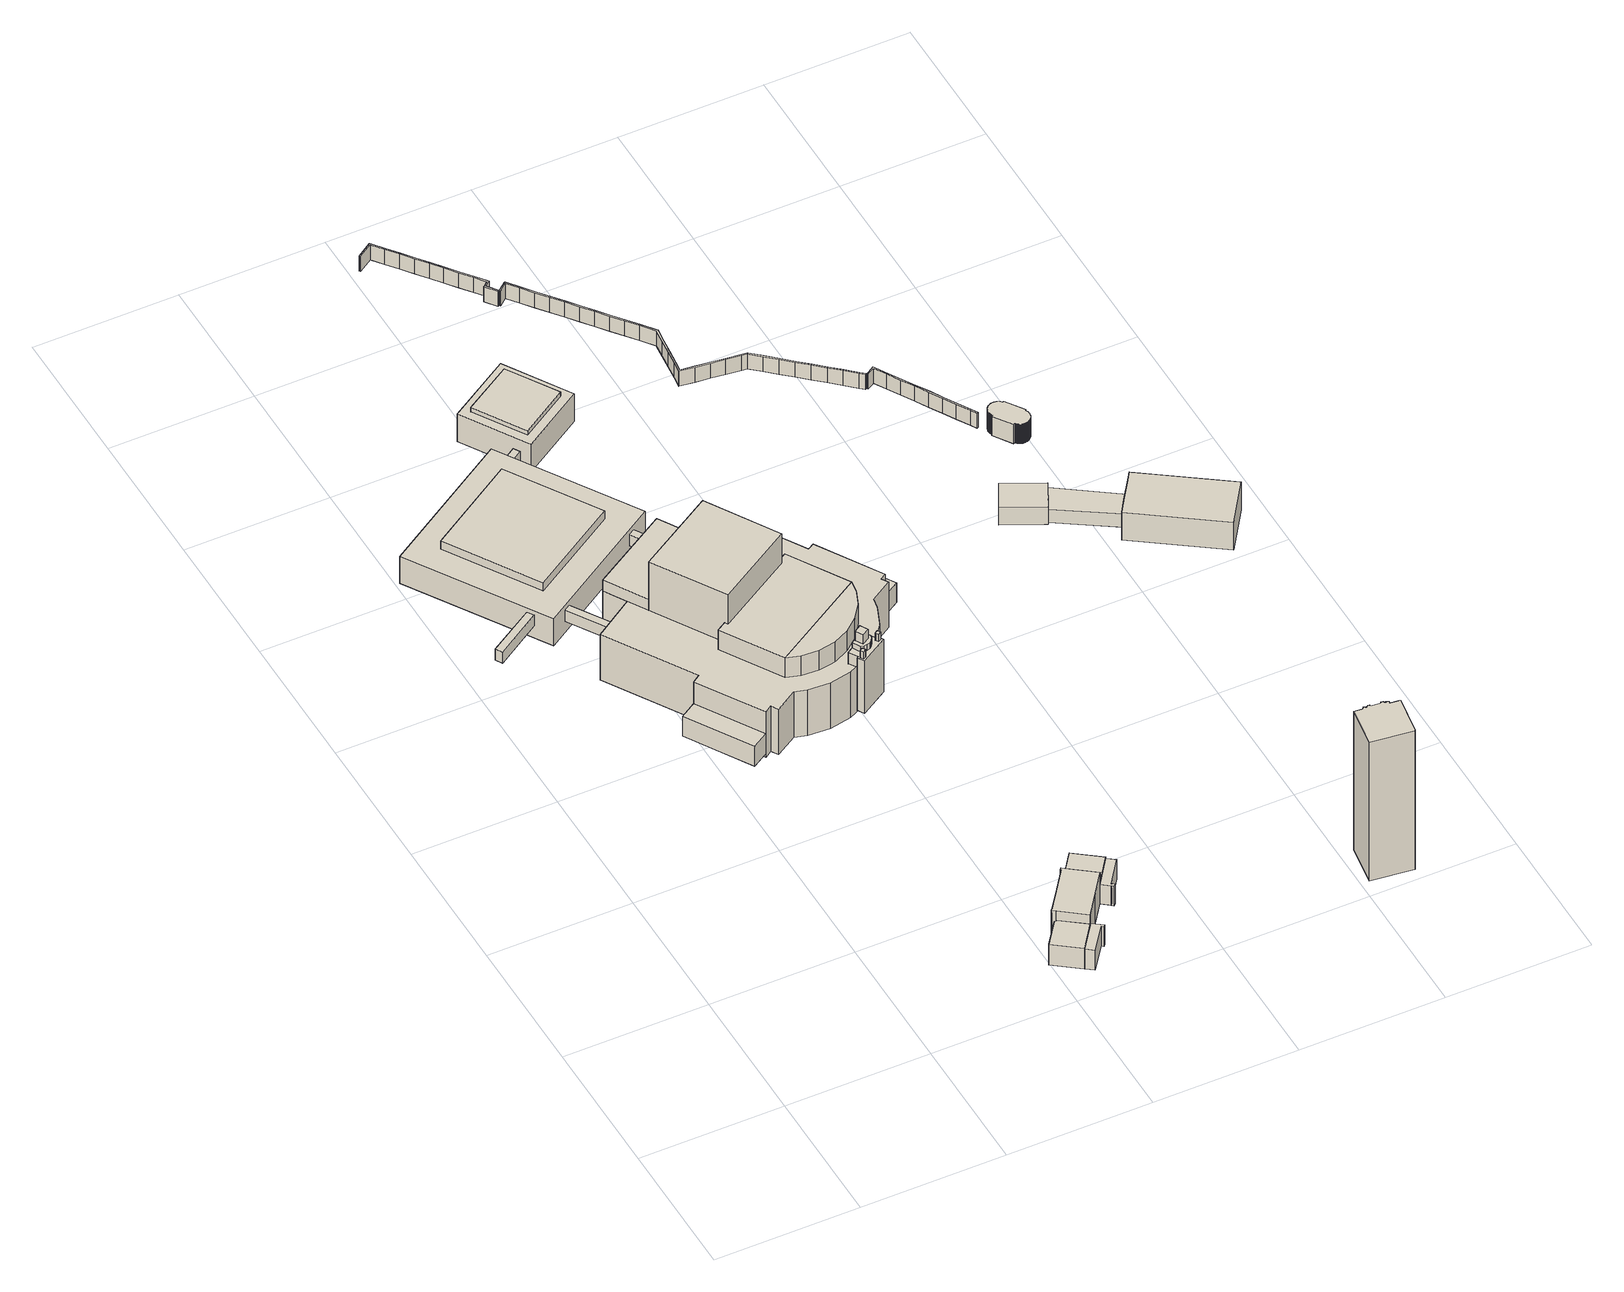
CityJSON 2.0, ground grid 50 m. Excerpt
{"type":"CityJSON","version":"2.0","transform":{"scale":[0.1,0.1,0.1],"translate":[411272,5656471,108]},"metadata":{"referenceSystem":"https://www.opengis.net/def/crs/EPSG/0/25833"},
"CityObjects":{
"building1":{"type":"Building","attributes":{"name":"Semperoper","Gemeindeschluessel":14612000,"Dachneigung":90,"Dachorientierung":0,"MittlereTraufHoehe":121.53,"QualitaetDacherkennung":100,"ObjektHoehe":11.23,"BodenHoehe":110.29,"Geometrietyp2DReferenz":"3000","AbsoluteHoehe":121.53,"Dachflaeche":2967.36,"measuredHeight":11.23,"function":"31001_3032","roofType":"1000","storeysAboveGround":4},"children":["building1-1","building1-2","building1-3","building1-4","building1-5"],"geometry":[{"type":"Solid","lod":"1","boundaries":[[[[0,1,2,3]],[[4,5,6,7]],[[3,5,4,0]],[[2,6,5,3]],[[1,7,6,2]],[[0,4,7,1]]]]}]},
"building1-1":{"type":"BuildingPart","attributes":{"Dachneigung":90,"Dachorientierung":0,"MittlereTraufHoehe":116.96,"QualitaetDacherkennung":80,"BodenHoehe":110.41,"ObjektTeilHoehe":6.55,"Geometrietyp2DReferenz":"3000","AbsoluteHoehe":116.96,"Dachflaeche":18.92,"measuredHeight":6.55,"roofType":"1000","storeysAboveGround":2},"parents":["building1"],"geometry":[{"type":"Solid","lod":"1","boundaries":[[[[8,9,10,11]],[[12,13,14,15]],[[11,13,12,8]],[[10,14,13,11]],[[9,15,14,10]],[[8,12,15,9]]]]}]},
"building1-2":{"type":"BuildingPart","attributes":{"Dachneigung":90,"Dachorientierung":0,"MittlereTraufHoehe":124.94,"QualitaetDacherkennung":100,"BodenHoehe":121.53,"ObjektTeilHoehe":3.41,"Geometrietyp2DReferenz":"3000","AbsoluteHoehe":124.94,"Dachflaeche":1329.66,"measuredHeight":3.41,"roofType":"1000","storeysAboveGround":1},"parents":["building1"],"geometry":[{"type":"Solid","lod":"1","boundaries":[[[[16,17,18,19]],[[20,21,22,23]],[[19,21,20,16]],[[18,22,21,19]],[[17,23,22,18]],[[16,20,23,17]]]]}]},
"building1-3":{"type":"BuildingPart","attributes":{"Dachneigung":90,"Dachorientierung":0,"MittlereTraufHoehe":119.96,"QualitaetDacherkennung":100,"BodenHoehe":115.36,"ObjektTeilHoehe":4.6,"Geometrietyp2DReferenz":"3000","AbsoluteHoehe":119.96,"Dachflaeche":58.24,"measuredHeight":4.6,"roofType":"1000","storeysAboveGround":2},"parents":["building1"],"geometry":[{"type":"Solid","lod":"1","boundaries":[[[[24,25,26,27,28,29]],[[30,31,32,33,34,35]],[[29,31,30,24]],[[28,32,31,29]],[[27,33,32,28]],[[26,34,33,27]],[[25,35,34,26]],[[24,30,35,25]]]]}]},
"building1-4":{"type":"BuildingPart","attributes":{"Dachneigung":90,"Dachorientierung":0,"MittlereTraufHoehe":119.96,"QualitaetDacherkennung":100,"BodenHoehe":115.36,"ObjektTeilHoehe":4.6,"Geometrietyp2DReferenz":"3000","AbsoluteHoehe":119.96,"Dachflaeche":49.6,"measuredHeight":4.6,"roofType":"1000","storeysAboveGround":2},"parents":["building1"],"geometry":[{"type":"Solid","lod":"1","boundaries":[[[[36,37,38,39]],[[40,41,42,43]],[[39,41,40,36]],[[38,42,41,39]],[[37,43,42,38]],[[36,40,43,37]]]]}]},
"building1-5":{"type":"BuildingPart","attributes":{"Dachneigung":90,"Dachorientierung":0,"MittlereTraufHoehe":119.96,"QualitaetDacherkennung":100,"BodenHoehe":115.36,"ObjektTeilHoehe":4.6,"Geometrietyp2DReferenz":"3000","AbsoluteHoehe":119.96,"Dachflaeche":58.84,"measuredHeight":4.6,"roofType":"1000","storeysAboveGround":2},"parents":["building1"],"geometry":[{"type":"Solid","lod":"1","boundaries":[[[[44,45,46,47,48,49]],[[50,51,52,53,54,55]],[[49,51,50,44]],[[48,52,51,49]],[[47,53,52,48]],[[46,54,53,47]],[[45,55,54,46]],[[44,50,55,45]]]]}]},
"building2":{"type":"Building","attributes":{"name":"Altstädter Wache","Gemeindeschluessel":14612000,"Geometrietyp2DReferenz":"3000","function":"31001_9998","roofType":"9999"},"children":["building2-1","building2-2","building2-3","building2-4","building2-5"]},
"building2-1":{"type":"BuildingPart","attributes":{"Dachtyp_tdc":"tdcPolyFlatRoof","Dachneigung":4.91,"QualitaetDacherkennung":63,"Geometrietyp2DReferenz":"3000","measuredHeight":9.17,"roofType":"2100"},"parents":["building2"],"geometry":[{"type":"Solid","lod":"1","boundaries":[[[[56,57,58,59,60,61]],[[62,63,64,65,66,67]],[[61,63,62,56]],[[60,64,63,61]],[[59,65,64,60]],[[58,66,65,59]],[[57,67,66,58]],[[56,62,67,57]]]]}]},
"building2-2":{"type":"BuildingPart","attributes":{"Dachtyp_tdc":"tdcPolyFlatRoof","Dachneigung":5.69,"QualitaetDacherkennung":63,"Geometrietyp2DReferenz":"3000","measuredHeight":9.22,"roofType":"2100"},"parents":["building2"],"geometry":[{"type":"Solid","lod":"1","boundaries":[[[[68,69,70,71,72,73]],[[74,75,76,77,78,79]],[[73,75,74,68]],[[72,76,75,73]],[[71,77,76,72]],[[70,78,77,71]],[[69,79,78,70]],[[68,74,79,69]]]]}]},
"building2-3":{"type":"BuildingPart","attributes":{"Dachtyp_tdc":"tdcGableRoof","Dachneigung":12.58,"QualitaetDacherkennung":90,"Geometrietyp2DReferenz":"3000","measuredHeight":13.62,"roofType":"3100"},"parents":["building2"],"geometry":[{"type":"Solid","lod":"1","boundaries":[[[[80,81,82,83,84,85,86,87,88,89,90,91,92,93]],[[94,75,74,95,96,97,66,65,98,99,100,101,102,103]],[[93,75,94,80]],[[92,74,75,93]],[[91,95,74,92]],[[90,96,95,91]],[[89,97,96,90]],[[88,66,97,89]],[[87,65,66,88]],[[86,98,65,87]],[[85,99,98,86]],[[84,100,99,85]],[[83,101,100,84]],[[82,102,101,83]],[[81,103,102,82]],[[80,94,103,81]]]]}]},
"building2-4":{"type":"BuildingPart","attributes":{"Dachtyp_tdc":"tdcPolyFlatRoof","Dachneigung":7.03,"QualitaetDacherkennung":71,"Geometrietyp2DReferenz":"3000","measuredHeight":8.49,"roofType":"2100"},"parents":["building2"],"geometry":[{"type":"Solid","lod":"1","boundaries":[[[[104,105,106,107,108,109,110,111,112,113]],[[114,115,116,117,118,119,120,121,95,79]],[[113,115,114,104]],[[112,116,115,113]],[[111,117,116,112]],[[110,118,117,111]],[[109,119,118,110]],[[108,120,119,109]],[[107,121,120,108]],[[106,95,121,107]],[[105,79,95,106]],[[104,114,79,105]]]]}]},
"building2-5":{"type":"BuildingPart","attributes":{"Dachtyp_tdc":"tdcPolyFlatRoof","Dachneigung":7.46,"QualitaetDacherkennung":68,"Geometrietyp2DReferenz":"3000","measuredHeight":8.5,"roofType":"2100"},"parents":["building2"],"geometry":[{"type":"Solid","lod":"1","boundaries":[[[[122,123,124,125,126,127]],[[67,97,128,129,130,131]],[[127,97,67,122]],[[126,128,97,127]],[[125,129,128,126]],[[124,130,129,125]],[[123,131,130,124]],[[122,67,131,123]]]]}]},
"building3":{"type":"Building","attributes":{"name":"Semperoper","Gemeindeschluessel":14612000,"Dachneigung":90,"Dachorientierung":0,"MittlereTraufHoehe":129.19,"QualitaetDacherkennung":100,"ObjektHoehe":19.05,"BodenHoehe":110.14,"Geometrietyp2DReferenz":"3000","AbsoluteHoehe":129.19,"Dachflaeche":4898.05,"measuredHeight":19.05,"function":"31001_3032","roofType":"1000","storeysAboveGround":6},"children":["building3-1","building3-2","building3-3","building3-4","building3-5","building3-6","building3-7","building3-8","building3-9","building3-10","building3-11"],"geometry":[{"type":"Solid","lod":"1","boundaries":[[[[132,133,134,135,136,137,138,139,140,141,142,143,144,145,146,147,148,149,150,151,152,153,154,155,156]],[[157,158,159,160,161,162,163,164,165,166,167,168,169,170,171,172,173,174,175,176,177,178,179,180,181]],[[156,158,157,132]],[[155,159,158,156]],[[154,160,159,155]],[[153,161,160,154]],[[152,162,161,153]],[[151,163,162,152]],[[150,164,163,151]],[[149,165,164,150]],[[148,166,165,149]],[[147,167,166,148]],[[146,168,167,147]],[[145,169,168,146]],[[144,170,169,145]],[[143,171,170,144]],[[142,172,171,143]],[[141,173,172,142]],[[140,174,173,141]],[[139,175,174,140]],[[138,176,175,139]],[[137,177,176,138]],[[136,178,177,137]],[[135,179,178,136]],[[134,180,179,135]],[[133,181,180,134]],[[132,157,181,133]]]]}]},
"building3-1":{"type":"BuildingPart","attributes":{"Dachneigung":90,"Dachorientierung":0,"MittlereTraufHoehe":133.8,"QualitaetDacherkennung":100,"BodenHoehe":129.19,"ObjektTeilHoehe":4.61,"Geometrietyp2DReferenz":"3000","AbsoluteHoehe":133.8,"Dachflaeche":513.52,"measuredHeight":4.61,"roofType":"1000","storeysAboveGround":2},"parents":["building3"],"geometry":[{"type":"Solid","lod":"1","boundaries":[[[[182,183,184,185]],[[142,141,186,187]],[[185,141,142,182]],[[184,186,141,185]],[[183,187,186,184]],[[182,142,187,183]]]]}]},
"building3-2":{"type":"BuildingPart","attributes":{"Dachneigung":90,"Dachorientierung":0,"MittlereTraufHoehe":133.99,"QualitaetDacherkennung":100,"BodenHoehe":111.85,"ObjektTeilHoehe":22.14,"Geometrietyp2DReferenz":"3000","AbsoluteHoehe":133.99,"Dachflaeche":64,"measuredHeight":22.14,"roofType":"1000","storeysAboveGround":7},"parents":["building3"],"geometry":[{"type":"Solid","lod":"1","boundaries":[[[[188,189,190,191,192,193,194,195]],[[196,197,198,199,200,201,202,203]],[[195,197,196,188]],[[194,198,197,195]],[[193,199,198,194]],[[192,200,199,193]],[[191,201,200,192]],[[190,202,201,191]],[[189,203,202,190]],[[188,196,203,189]]]]}]},
"building3-3":{"type":"BuildingPart","attributes":{"Dachneigung":13.13,"Dachorientierung":0,"MittlereTraufHoehe":135.82,"QualitaetDacherkennung":100,"BodenHoehe":133.99,"ObjektTeilHoehe":4.33,"Geometrietyp2DReferenz":"3000","AbsoluteHoehe":138.32,"Dachflaeche":6,"measuredHeight":4.33,"roofType":"3500","storeysAboveGround":1},"parents":["building3"],"geometry":[{"type":"Solid","lod":"1","boundaries":[[[[204,205,206,207]],[[208,209,210,211]],[[207,209,208,204]],[[206,210,209,207]],[[205,211,210,206]],[[204,208,211,205]]]]}]},
"building3-4":{"type":"BuildingPart","attributes":{"Dachneigung":13.13,"Dachorientierung":0,"MittlereTraufHoehe":135.82,"QualitaetDacherkennung":100,"BodenHoehe":133.99,"ObjektTeilHoehe":4.33,"Geometrietyp2DReferenz":"3000","AbsoluteHoehe":138.32,"Dachflaeche":6,"measuredHeight":4.33,"roofType":"3500","storeysAboveGround":1},"parents":["building3"],"geometry":[{"type":"Solid","lod":"1","boundaries":[[[[212,213,214,215]],[[216,217,218,219]],[[215,217,216,212]],[[214,218,217,215]],[[213,219,218,214]],[[212,216,219,213]]]]}]},
"building3-5":{"type":"BuildingPart","attributes":{"Dachneigung":-28.24,"Dachorientierung":0,"MittlereTraufHoehe":134.27,"QualitaetDacherkennung":100,"BodenHoehe":129.19,"ObjektTeilHoehe":11.6,"Geometrietyp2DReferenz":"3000","AbsoluteHoehe":140.79,"Dachflaeche":510.52,"measuredHeight":11.6,"roofType":"3500","storeysAboveGround":4},"parents":["building3"],"geometry":[{"type":"Solid","lod":"1","boundaries":[[[[220,221,222,223,224,225,226,227,228]],[[229,230,231,232,233,234,235,236,237]],[[228,230,229,220]],[[227,231,230,228]],[[226,232,231,227]],[[225,233,232,226]],[[224,234,233,225]],[[223,235,234,224]],[[222,236,235,223]],[[221,237,236,222]],[[220,229,237,221]]]]}]},
"building3-6":{"type":"BuildingPart","attributes":{"Dachneigung":62.27,"Dachorientierung":-31.32,"MittlereTraufHoehe":145.45,"QualitaetDacherkennung":100,"BodenHoehe":129.19,"ObjektTeilHoehe":24.52,"Geometrietyp2DReferenz":"3000","AbsoluteHoehe":153.71,"Dachflaeche":1000.02,"measuredHeight":24.52,"roofType":"3100","storeysAboveGround":8},"parents":["building3"],"geometry":[{"type":"Solid","lod":"1","boundaries":[[[[238,239,240,241]],[[186,242,243,187]],[[241,242,186,238]],[[240,243,242,241]],[[239,187,243,240]],[[238,186,187,239]]]]}]},
"building3-7":{"type":"BuildingPart","attributes":{"Dachneigung":71.46,"Dachorientierung":-31.32,"MittlereTraufHoehe":134.27,"QualitaetDacherkennung":100,"BodenHoehe":129.19,"ObjektTeilHoehe":11.6,"Geometrietyp2DReferenz":"3000","AbsoluteHoehe":140.79,"Dachflaeche":1046.01,"measuredHeight":11.6,"roofType":"5000","storeysAboveGround":4},"parents":["building3"],"geometry":[{"type":"Solid","lod":"1","boundaries":[[[[244,245,222,221]],[[246,237,236,247]],[[221,237,246,244]],[[222,236,237,221]],[[245,247,236,222]],[[244,246,247,245]]]]}]},
"building3-8":{"type":"BuildingPart","attributes":{"Dachneigung":41.14,"Dachorientierung":0,"MittlereTraufHoehe":139.36,"QualitaetDacherkennung":100,"BodenHoehe":136.43,"ObjektTeilHoehe":4.62,"Geometrietyp2DReferenz":"3000","AbsoluteHoehe":141.06,"Dachflaeche":13.41,"measuredHeight":4.62,"roofType":"3500","storeysAboveGround":2},"parents":["building3"],"geometry":[{"type":"Solid","lod":"1","boundaries":[[[[248,249,250,251]],[[252,253,254,255]],[[251,253,252,248]],[[250,254,253,251]],[[249,255,254,250]],[[248,252,255,249]]]]}]},
"building3-9":{"type":"BuildingPart","attributes":{"Dachneigung":90,"Dachorientierung":0,"MittlereTraufHoehe":120.11,"QualitaetDacherkennung":100,"BodenHoehe":111.8,"ObjektTeilHoehe":8.32,"Geometrietyp2DReferenz":"3000","AbsoluteHoehe":120.11,"Dachflaeche":171.58,"measuredHeight":8.32,"roofType":"1000","storeysAboveGround":3},"parents":["building3"],"geometry":[{"type":"Solid","lod":"1","boundaries":[[[[256,257,258,259]],[[260,261,262,263]],[[259,261,260,256]],[[258,262,261,259]],[[257,263,262,258]],[[256,260,263,257]]]]}]},
"building3-10":{"type":"BuildingPart","attributes":{"Dachneigung":90,"Dachorientierung":0,"MittlereTraufHoehe":136.43,"QualitaetDacherkennung":100,"BodenHoehe":133.99,"ObjektTeilHoehe":2.44,"Geometrietyp2DReferenz":"3000","AbsoluteHoehe":136.43,"Dachflaeche":23.3,"measuredHeight":2.44,"roofType":"1000","storeysAboveGround":1},"parents":["building3"],"geometry":[{"type":"Solid","lod":"1","boundaries":[[[[264,265,266,267,268,269,270,271,272]],[[273,274,275,276,277,278,279,280,281]],[[272,274,273,264]],[[271,275,274,272]],[[270,276,275,271]],[[269,277,276,270]],[[268,278,277,269]],[[267,279,278,268]],[[266,280,279,267]],[[265,281,280,266]],[[264,273,281,265]]]]}]},
"building3-11":{"type":"BuildingPart","attributes":{"Dachneigung":90,"Dachorientierung":0,"MittlereTraufHoehe":120.11,"QualitaetDacherkennung":100,"BodenHoehe":111.86,"ObjektTeilHoehe":8.25,"Geometrietyp2DReferenz":"3000","AbsoluteHoehe":120.11,"Dachflaeche":171.58,"measuredHeight":8.25,"roofType":"1000","storeysAboveGround":3},"parents":["building3"],"geometry":[{"type":"Solid","lod":"1","boundaries":[[[[282,283,284,285]],[[286,287,288,289]],[[285,287,286,282]],[[284,288,287,285]],[[283,289,288,284]],[[282,286,289,283]]]]}]},
"building4":{"type":"Building","attributes":{"Gemeindeschluessel":14612000,"Dachneigung":90,"Dachorientierung":0,"MittlereTraufHoehe":121.93,"QualitaetDacherkennung":100,"ObjektHoehe":11.65,"BodenHoehe":110.28,"Geometrietyp2DReferenz":"3000","AbsoluteHoehe":121.93,"Dachflaeche":669.54,"measuredHeight":11.65,"function":"31001_9998","roofType":"1000","storeysAboveGround":4},"children":["building4-1"],"geometry":[{"type":"Solid","lod":"1","boundaries":[[[[290,291,292,293]],[[294,295,296,297]],[[293,295,294,290]],[[292,296,295,293]],[[291,297,296,292]],[[290,294,297,291]]]]}]},
"building4-1":{"type":"BuildingPart","attributes":{"Dachneigung":90,"Dachorientierung":0,"MittlereTraufHoehe":123.69,"QualitaetDacherkennung":100,"BodenHoehe":121.93,"ObjektTeilHoehe":1.75,"Geometrietyp2DReferenz":"3000","AbsoluteHoehe":123.69,"Dachflaeche":393.17,"measuredHeight":1.75,"roofType":"1000","storeysAboveGround":1},"parents":["building4"],"geometry":[{"type":"Solid","lod":"1","boundaries":[[[[298,299,300,301]],[[302,303,304,305]],[[301,303,302,298]],[[300,304,303,301]],[[299,305,304,300]],[[298,302,305,299]]]]}]},
"building5":{"type":"Building","attributes":{"name":"Hausmannsturm,Residenzschloss Dresden","Dachtyp_tdc":"tdcCutTentRoof","Gemeindeschluessel":14612000,"Dachneigung":43.99,"QualitaetDacherkennung":9,"Geometrietyp2DReferenz":"3000","measuredHeight":60.92,"function":"31001_3031","roofType":"9999"},"geometry":[{"type":"Solid","lod":"1","boundaries":[[[[306,307,308,309,310,311,312,313,314,315,316,317,318,319,320,321,322,323,324,325,326,327,328,329,330,331,332,333,334,335,336,337,338]],[[339,340,341,342,343,344,345,346,347,348,349,350,351,352,353,354,355,356,357,358,359,360,361,362,363,364,365,366,367,368,369,370,371]],[[338,340,339,306]],[[337,341,340,338]],[[336,342,341,337]],[[335,343,342,336]],[[334,344,343,335]],[[333,345,344,334]],[[332,346,345,333]],[[331,347,346,332]],[[330,348,347,331]],[[329,349,348,330]],[[328,350,349,329]],[[327,351,350,328]],[[326,352,351,327]],[[325,353,352,326]],[[324,354,353,325]],[[323,355,354,324]],[[322,356,355,323]],[[321,357,356,322]],[[320,358,357,321]],[[319,359,358,320]],[[318,360,359,319]],[[317,361,360,318]],[[316,362,361,317]],[[315,363,362,316]],[[314,364,363,315]],[[313,365,364,314]],[[312,366,365,313]],[[311,367,366,312]],[[310,368,367,311]],[[309,369,368,310]],[[308,370,369,309]],[[307,371,370,308]],[[306,339,371,307]]]]}]},
"building6":{"type":"Building","attributes":{"Art":1000,"BodenHoehe":0,"gemHoehe":0,"BauwerkHoehe":3,"Erfassungsdatum_Objekt":"2021-12-02","Gemeindeschluessel":"14612000","Geometrietyp2DReferenz":"3000","measuredHeight":3,"function":"51009_1700"},"geometry":[{"type":"Solid","lod":"1","boundaries":[[[[372,373,374,375,376,377,378,379,380,381,382,383,384,385,386,387,388,389,390,391,392,393,394,395]],[[396,397,398,399,400,401,402,403,404,405,406,407,408,409,410,411,412,413,414,415,416,417,418,419,420,421,422,423,424,425,426,427,428,429,430,431,432,433,434,435,436,437,438,439,440,441,442,443,444,445,446,447,448,449,450,451,452,453,454]],[[424,455,456,457,458,459,460,425]],[[461,462,463,464,465,466,467,468,469,470,471,472,473,474,475,396,476,477,478,479,480,481,482,483,484,485,486,487,488,487,488,489]],[[490,491,492,493,494,495,496,497,498,499,500,501,502,503,504,505,506,507,508,509,510,511,512,513]],[[514,515,516,517,518,519,520,521,522,523,524,525,526,527,528,529,530,531,532,533,534,535,536,537,538,539,540,541,542,543,544,545,546,547,548,549,550,551,552,553,554,555,556,557,558,559,560,561,562,563,564,565,566,567,568,569,570,571,572]],[[545,544,573,574,575,576,577,578]],[[579,580,581,582,581,582,583,584,585,586,587,588,589,590,591,592,593,514,594,595,596,597,598,599,600,601,602,603,604,605,606,607]],[[395,491,490,372]],[[394,492,491,395]],[[393,493,492,394]],[[392,494,493,393]],[[391,495,494,392]],[[390,496,495,391]],[[389,497,496,390]],[[388,498,497,389]],[[387,499,498,388]],[[386,500,499,387]],[[385,501,500,386]],[[384,502,501,385]],[[383,503,502,384]],[[382,504,503,383]],[[381,505,504,382]],[[380,506,505,381]],[[379,507,506,380]],[[378,508,507,379]],[[377,509,508,378]],[[376,510,509,377]],[[375,511,510,376]],[[374,512,511,375]],[[373,513,512,374]],[[372,490,513,373]],[[454,515,514,396]],[[453,516,515,454]],[[452,517,516,453]],[[451,518,517,452]],[[450,519,518,451]],[[449,520,519,450]],[[448,521,520,449]],[[447,522,521,448]],[[446,523,522,447]],[[445,524,523,446]],[[444,525,524,445]],[[443,526,525,444]],[[442,527,526,443]],[[441,528,527,442]],[[440,529,528,441]],[[439,530,529,440]],[[438,531,530,439]],[[437,532,531,438]],[[436,533,532,437]],[[435,534,533,436]],[[434,535,534,435]],[[433,536,535,434]],[[432,537,536,433]],[[431,538,537,432]],[[430,539,538,431]],[[429,540,539,430]],[[428,541,540,429]],[[427,542,541,428]],[[426,543,542,427]],[[425,544,543,426]],[[423,546,545,424]],[[422,547,546,423]],[[421,548,547,422]],[[420,549,548,421]],[[419,550,549,420]],[[418,551,550,419]],[[417,552,551,418]],[[416,553,552,417]],[[415,554,553,416]],[[414,555,554,415]],[[413,556,555,414]],[[412,557,556,413]],[[411,558,557,412]],[[410,559,558,411]],[[409,560,559,410]],[[408,561,560,409]],[[407,562,561,408]],[[406,563,562,407]],[[405,564,563,406]],[[404,565,564,405]],[[403,566,565,404]],[[402,567,566,403]],[[401,568,567,402]],[[400,569,568,401]],[[399,570,569,400]],[[398,571,570,399]],[[397,572,571,398]],[[396,514,572,397]],[[460,573,544,425]],[[459,574,573,460]],[[458,575,574,459]],[[457,576,575,458]],[[456,577,576,457]],[[455,578,577,456]],[[424,545,578,455]],[[489,580,579,461]],[[488,581,580,489]],[[487,582,581,488]],[[486,583,582,487]],[[485,584,583,486]],[[484,585,584,485]],[[483,586,585,484]],[[482,587,586,483]],[[481,588,587,482]],[[480,589,588,481]],[[479,590,589,480]],[[478,591,590,479]],[[477,592,591,478]],[[476,593,592,477]],[[396,514,593,476]],[[475,594,514,396]],[[474,595,594,475]],[[473,596,595,474]],[[472,597,596,473]],[[471,598,597,472]],[[470,599,598,471]],[[469,600,599,470]],[[468,601,600,469]],[[467,602,601,468]],[[466,603,602,467]],[[465,604,603,466]],[[464,605,604,465]],[[463,606,605,464]],[[462,607,606,463]],[[461,579,607,462]]]]}]},
"building7":{"type":"Building","attributes":{"Gemeindeschluessel":14612000,"Geometrietyp2DReferenz":"3000","function":"31001_9998","roofType":"9999"},"children":["building7-1","building7-2","building7-3","building7-4"]},
"building7-1":{"type":"BuildingPart","attributes":{"Dachtyp_tdc":"tdcHipRoof","Dachneigung":39.04,"QualitaetDacherkennung":82,"Geometrietyp2DReferenz":"3000","measuredHeight":9.52,"roofType":"3200"},"parents":["building7"],"geometry":[{"type":"Solid","lod":"1","boundaries":[[[[608,609,610,611]],[[612,613,614,615]],[[611,613,612,608]],[[610,614,613,611]],[[609,615,614,610]],[[608,612,615,609]]]]}]},
"building7-2":{"type":"BuildingPart","attributes":{"Dachtyp_tdc":"tdcGableRoof","Dachneigung":11.88,"QualitaetDacherkennung":10,"Geometrietyp2DReferenz":"3000","measuredHeight":7.6,"roofType":"3100"},"parents":["building7"],"geometry":[{"type":"Solid","lod":"1","boundaries":[[[[616,617,618,619]],[[620,621,622,623]],[[619,621,620,616]],[[618,622,621,619]],[[617,623,622,618]],[[616,620,623,617]]]]}]},
"building7-3":{"type":"BuildingPart","attributes":{"Dachtyp_tdc":"tdcHipRoof","Dachneigung":41.59,"QualitaetDacherkennung":61,"Geometrietyp2DReferenz":"3000","measuredHeight":15.75,"roofType":"3200"},"parents":["building7"],"geometry":[{"type":"Solid","lod":"1","boundaries":[[[[624,625,626,627,628,629,630,631]],[[632,633,634,635,636,637,620,623]],[[631,633,632,624]],[[630,634,633,631]],[[629,635,634,630]],[[628,636,635,629]],[[627,637,636,628]],[[626,620,637,627]],[[625,623,620,626]],[[624,632,623,625]]]]}]},
"building7-4":{"type":"BuildingPart","attributes":{"Dachtyp_tdc":"tdcGableRoof","Dachneigung":31.08,"QualitaetDacherkennung":88,"Geometrietyp2DReferenz":"3000","measuredHeight":7.04,"roofType":"3100"},"parents":["building7"],"geometry":[{"type":"Solid","lod":"1","boundaries":[[[[638,639,640,641]],[[642,643,636,635]],[[641,643,642,638]],[[640,636,643,641]],[[639,635,636,640]],[[638,642,635,639]]]]}]},
"building8":{"type":"Building","attributes":{"name":"Basteischlösschen","Dachtyp_tdc":"tdcFreeFormRoof","Gemeindeschluessel":14612000,"Dachneigung":35.42,"QualitaetDacherkennung":52,"Geometrietyp2DReferenz":"3000","measuredHeight":9.63,"function":"31001_9998","roofType":"5000"},"geometry":[{"type":"Solid","lod":"1","boundaries":[[[[644,645,646,647,648,649,650,651,652,653,654,655,656,657,658,659,660,661,662,663,664,665,666,667,668,669,670,671,672,673,674,675,676,677,678,679,680,681,682,683,684,685,686,687,688,689,690,691,692,693,694,695,696,697,698,699,700,701,702,703,704,705,706,707,708,709,710,711,712,713,714,715,716,717,718,719,720,721,722,723,724,725,726,727,728,729,730,731,732,733,734,735,736,737,738]],[[739,740,741,742,743,744,745,746,747,748,749,750,751,752,753,754,755,756,757,758,759,760,761,762,763,764,765,766,767,768,769,770,771,772,773,774,775,776,777,778,779,780,781,782,783,784,785,786,787,788,789,790,791,792,793,794,795,796,797,798,799,800,801,802,803,804,805,806,807,808,809,810,811,812,813,814,815,816,817,818,819,820,821,822,823,824,825,826,827,828,829,830,831,832,833]],[[738,740,739,644]],[[737,741,740,738]],[[736,742,741,737]],[[735,743,742,736]],[[734,744,743,735]],[[733,745,744,734]],[[732,746,745,733]],[[731,747,746,732]],[[730,748,747,731]],[[729,749,748,730]],[[728,750,749,729]],[[727,751,750,728]],[[726,752,751,727]],[[725,753,752,726]],[[724,754,753,725]],[[723,755,754,724]],[[722,756,755,723]],[[721,757,756,722]],[[720,758,757,721]],[[719,759,758,720]],[[718,760,759,719]],[[717,761,760,718]],[[716,762,761,717]],[[715,763,762,716]],[[714,764,763,715]],[[713,765,764,714]],[[712,766,765,713]],[[711,767,766,712]],[[710,768,767,711]],[[709,769,768,710]],[[708,770,769,709]],[[707,771,770,708]],[[706,772,771,707]],[[705,773,772,706]],[[704,774,773,705]],[[703,775,774,704]],[[702,776,775,703]],[[701,777,776,702]],[[700,778,777,701]],[[699,779,778,700]],[[698,780,779,699]],[[697,781,780,698]],[[696,782,781,697]],[[695,783,782,696]],[[694,784,783,695]],[[693,785,784,694]],[[692,786,785,693]],[[691,787,786,692]],[[690,788,787,691]],[[689,789,788,690]],[[688,790,789,689]],[[687,791,790,688]],[[686,792,791,687]],[[685,793,792,686]],[[684,794,793,685]],[[683,795,794,684]],[[682,796,795,683]],[[681,797,796,682]],[[680,798,797,681]],[[679,799,798,680]],[[678,800,799,679]],[[677,801,800,678]],[[676,802,801,677]],[[675,803,802,676]],[[674,804,803,675]],[[673,805,804,674]],[[672,806,805,673]],[[671,807,806,672]],[[670,808,807,671]],[[669,809,808,670]],[[668,810,809,669]],[[667,811,810,668]],[[666,812,811,667]],[[665,813,812,666]],[[664,814,813,665]],[[663,815,814,664]],[[662,816,815,663]],[[661,817,816,662]],[[660,818,817,661]],[[659,819,818,660]],[[658,820,819,659]],[[657,821,820,658]],[[656,822,821,657]],[[655,823,822,656]],[[654,824,823,655]],[[653,825,824,654]],[[652,826,825,653]],[[651,827,826,652]],[[650,828,827,651]],[[649,829,828,650]],[[648,830,829,649]],[[647,831,830,648]],[[646,832,831,647]],[[645,833,832,646]],[[644,739,833,645]]]]}]}
},
"vertices":[
[761,2388,135],[472,2847,135],[8,2555,135],[297,2097,135],[761,2388,23],[297,2097,23],[8,2555,23],[472,2847,23],
[504,2797,90],[565,2837,90],[552,2859,90],[490,2818,90],[504,2797,24],[490,2818,24],[552,2859,24],[565,2837,24],
[636,2416,169],[443,2723,169],[133,2527,169],[326,2221,169],[636,2416,135],[326,2221,135],[133,2527,135],[443,2723,135],
[699,2349,120],[677,2336,120],[763,2194,120],[746,2185,120],[762,2158,120],[802,2183,120],[699,2349,74],[802,2183,74],[762,2158,74],[746,2185,74],[763,2194,74],[677,2336,74],
[260,2155,120],[247,2177,120],[86,2076,120],[100,2053,120],[260,2155,74],[100,2053,74],[86,2076,74],[247,2177,74],
[373,2145,120],[351,2131,120],[455,1967,120],[495,1993,120],[476,2024,120],[457,2013,120],[373,2145,74],[457,2013,74],[476,2024,74],[495,1993,74],[455,1967,74],[351,2131,74],
[982,150,126],[1070,85,126],[1134,171,126],[1050,233,126],[1047,230,126],[1043,232,126],[982,150,39],[1043,232,39],[1047,230,39],[1050,233,39],[1134,171,39],[1070,85,39],
[1246,322,126],[1310,410,126],[1220,477,126],[1157,392,126],[1162,389,126],[1160,386,126],[1246,322,39],[1160,386,39],[1162,389,39],[1157,392,39],[1220,477,39],[1310,410,39],
[1148,394,165],[1144,388,165],[1146,386,165],[1095,317,165],[1042,246,165],[1041,247,165],[1037,242,165],[1050,233,165],[1134,171,165],[1138,177,165],[1190,247,165],[1242,317,165],[1246,322,165],[1160,386,165],[1148,394,39],[1242,317,39],[1190,247,39],[1138,177,39],[1037,242,39],[1041,247,39],[1042,246,39],[1095,317,39],[1146,386,39],[1144,388,39],
[1338,389,121],[1310,410,121],[1242,317,121],[1271,295,121],[1270,294,121],[1277,288,121],[1284,297,121],[1277,303,121],[1275,300,121],[1273,302,121],[1338,389,39],[1273,302,39],[1275,300,39],[1277,303,39],[1284,297,39],[1277,288,39],[1270,294,39],[1271,295,39],
[1070,85,122],[1097,65,122],[1161,150,122],[1168,145,122],[1173,152,122],[1138,177,122],[1173,152,39],[1168,145,39],[1161,150,39],[1097,65,39],
[1155,1620,212],[1162,1656,212],[1238,1703,212],[1223,1725,212],[1244,1738,212],[1110,1956,212],[1088,1943,212],[902,2248,212],[762,2158,212],[718,2231,212],[449,2067,212],[495,1993,212],[355,1901,212],[538,1604,212],[512,1587,212],[646,1369,212],[671,1385,212],[685,1362,212],[761,1408,212],[802,1396,212],[878,1391,212],[954,1406,212],[1023,1438,212],[1082,1487,212],[1127,1549,212],[1155,1620,21],[1127,1549,21],[1082,1487,21],[1023,1438,21],[954,1406,21],[878,1391,21],[802,1396,21],[761,1408,21],[685,1362,21],[671,1385,21],[646,1369,21],[512,1587,21],[538,1604,21],[355,1901,21],[495,1993,21],[449,2067,21],[718,2231,21],[762,2158,21],[902,2248,21],[1088,1943,21],[1110,1956,21],[1244,1738,21],[1223,1725,21],[1238,1703,21],[1162,1656,21],
[449,2067,258],[534,1928,258],[803,2091,258],[718,2231,258],[803,2091,212],[534,1928,212],
[1048,1492,260],[965,1442,260],[984,1412,260],[978,1408,260],[991,1385,260],[1086,1443,260],[1073,1466,260],[1067,1462,260],[1048,1492,39],[1067,1462,39],[1073,1466,39],[1086,1443,39],[991,1385,39],[978,1408,39],[984,1412,39],[965,1442,39],
[986,1404,291],[992,1394,291],[1002,1400,291],[996,1410,291],[986,1404,260],[996,1410,260],[1002,1400,260],[992,1394,260],
[1062,1451,291],[1068,1441,291],[1078,1447,291],[1072,1457,291],[1062,1451,260],[1072,1457,260],[1078,1447,260],[1068,1441,260],
[1092,1637,295],[1098,1678,295],[766,1476,295],[814,1461,295],[874,1457,295],[933,1468,295],[988,1494,295],[1034,1532,295],[1070,1581,295],[1092,1637,212],[1070,1581,212],[1034,1532,212],[988,1494,212],[933,1468,212],[874,1457,212],[814,1461,212],[766,1476,212],[1098,1678,212],
[803,2091,416],[534,1928,416],[681,1688,416],[949,1851,416],[949,1851,212],[681,1688,212],
[975,1881,295],[643,1678,295],[975,1881,212],[643,1678,212],
[995,1456,322],[1010,1431,322],[1035,1446,322],[1020,1472,322],[995,1456,284],[1020,1472,284],[1035,1446,284],[1010,1431,284],
[589,1334,121],[646,1369,121],[512,1587,121],[455,1552,121],[589,1334,38],[455,1552,38],[512,1587,38],[646,1369,38],
[1045,1443,284],[1047,1454,284],[1030,1482,284],[984,1453,284],[999,1426,284],[1009,1423,284],[1020,1423,284],[1031,1426,284],[1039,1433,284],[1045,1443,260],[1039,1433,260],[1031,1426,260],[1020,1423,260],[1009,1423,260],[999,1426,260],[984,1453,260],[1030,1482,260],[1047,1454,260],
[1244,1738,121],[1301,1773,121],[1167,1991,121],[1110,1956,121],[1244,1738,39],[1110,1956,39],[1167,1991,39],[1301,1773,39],
[586,2805,139],[804,2941,139],[666,3162,139],[448,3026,139],[586,2805,23],[448,3026,23],[666,3162,23],[804,2941,23],
[595,2846,157],[762,2951,157],[657,3120,157],[489,3016,157],[595,2846,139],[489,3016,139],[657,3120,139],[762,2951,139],
[2158,8,626],[2161,8,626],[2182,146,626],[2178,147,626],[2148,151,626],[2149,157,626],[2146,158,626],[2146,160,626],[2140,162,626],[2139,158,626],[2134,159,626],[2134,163,626],[2131,163,626],[2132,166,626],[2125,167,626],[2124,164,626],[2121,164,626],[2091,167,626],[2089,169,626],[2090,172,626],[2083,173,626],[2082,170,626],[2079,170,626],[2078,166,626],[2073,167,626],[2074,171,626],[2068,172,626],[2067,167,626],[2063,168,626],[2063,165,626],[2033,169,626],[2033,166,626],[2013,27,626],[2158,8,42],[2013,27,42],[2033,166,42],[2033,169,42],[2063,165,42],[2063,168,42],[2067,167,42],[2068,172,42],[2074,171,42],[2073,167,42],[2078,166,42],[2079,170,42],[2082,170,42],[2083,173,42],[2090,172,42],[2089,169,42],[2091,167,42],[2121,164,42],[2124,164,42],[2125,167,42],[2132,166,42],[2131,163,42],[2134,163,42],[2134,159,42],[2139,158,42],[2140,162,42],[2146,160,42],[2146,158,42],[2149,157,42],[2148,151,42],[2178,147,42],[2182,146,42],[2161,8,42],
[1668,2676,70],[1670,2672,70],[1695,2687,70],[1719,2646,70],[1744,2603,70],[1770,2560,70],[1795,2517,70],[1821,2474,70],[1846,2431,70],[1872,2388,70],[1884,2367,70],[1889,2370,70],[1876,2391,70],[1851,2434,70],[1825,2477,70],[1800,2520,70],[1774,2562,70],[1749,2605,70],[1723,2648,70],[1699,2689,70],[1698,2690,70],[1696,2694,70],[1693,2692,70],[1692,2691,70],[842,3512,70],[845,3508,70],[873,3530,70],[903,3492,70],[934,3453,70],[965,3414,70],[996,3375,70],[1027,3336,70],[1058,3296,70],[1089,3257,70],[1120,3218,70],[1151,3179,70],[1185,3135,70],[1180,3086,70],[1174,3037,70],[1169,2987,70],[1164,2948,70],[1164,2947,70],[1165,2947,70],[1216,2940,70],[1266,2934,70],[1315,2927,70],[1365,2921,70],[1384,2919,70],[1421,2886,70],[1459,2853,70],[1496,2820,70],[1534,2787,70],[1571,2754,70],[1574,2757,70],[1537,2790,70],[1499,2823,70],[1462,2857,70],[1425,2890,70],[1387,2923,70],[1386,2923,70],[1366,2926,70],[1316,2932,70],[1266,2939,70],[1217,2945,70],[1170,2951,70],[1174,2986,70],[1179,3036,70],[1185,3086,70],[1191,3136,70],[1191,3137,70],[1190,3137,70],[1155,3182,70],[1124,3221,70],[1093,3260,70],[1062,3299,70],[1031,3339,70],[1000,3378,70],[969,3417,70],[938,3456,70],[907,3495,70],[875,3536,70],[874,3537,70],[873,3536,70],[1609,2720,70],[1646,2687,70],[1662,2673,70],[1666,2677,70],[1649,2691,70],[1612,2724,70],[535,3841,70],[537,3837,70],[587,3869,70],[616,3831,70],[647,3792,70],[678,3753,70],[709,3713,70],[738,3676,70],[769,3637,70],[800,3598,70],[827,3563,70],[810,3548,70],[809,3548,70],[809,3547,70],[838,3509,70],[816,3547,70],[834,3561,70],[834,3562,70],[834,3563,70],[804,3601,70],[773,3640,70],[742,3679,70],[713,3716,70],[682,3756,70],[651,3795,70],[620,3834,70],[588,3875,70],[588,3876,70],[587,3875,70],[1668,2676,7],[1692,2691,7],[1693,2692,7],[1696,2694,7],[1698,2690,7],[1699,2689,7],[1723,2648,7],[1749,2605,7],[1774,2562,7],[1800,2520,7],[1825,2477,7],[1851,2434,7],[1876,2391,7],[1889,2370,7],[1884,2367,7],[1872,2388,7],[1846,2431,7],[1821,2474,7],[1795,2517,7],[1770,2560,7],[1744,2603,7],[1719,2646,7],[1695,2687,7],[1670,2672,7],[842,3512,7],[873,3536,7],[874,3537,7],[875,3536,7],[907,3495,7],[938,3456,7],[969,3417,7],[1000,3378,7],[1031,3339,7],[1062,3299,7],[1093,3260,7],[1124,3221,7],[1155,3182,7],[1190,3137,7],[1191,3137,7],[1191,3136,7],[1185,3086,7],[1179,3036,7],[1174,2986,7],[1170,2951,7],[1217,2945,7],[1266,2939,7],[1316,2932,7],[1366,2926,7],[1386,2923,7],[1387,2923,7],[1425,2890,7],[1462,2857,7],[1499,2823,7],[1537,2790,7],[1574,2757,7],[1571,2754,7],[1534,2787,7],[1496,2820,7],[1459,2853,7],[1421,2886,7],[1384,2919,7],[1365,2921,7],[1315,2927,7],[1266,2934,7],[1216,2940,7],[1165,2947,7],[1164,2947,7],[1164,2948,7],[1169,2987,7],[1174,3037,7],[1180,3086,7],[1185,3135,7],[1151,3179,7],[1120,3218,7],[1089,3257,7],[1058,3296,7],[1027,3336,7],[996,3375,7],[965,3414,7],[934,3453,7],[903,3492,7],[873,3530,7],[845,3508,7],[1612,2724,7],[1649,2691,7],[1666,2677,7],[1662,2673,7],[1646,2687,7],[1609,2720,7],[535,3841,7],[587,3875,7],[588,3876,7],[588,3875,7],[620,3834,7],[651,3795,7],[682,3756,7],[713,3716,7],[742,3679,7],[773,3640,7],[804,3601,7],[834,3563,7],[834,3562,7],[834,3561,7],[816,3547,7],[838,3509,7],[809,3547,7],[809,3548,7],[810,3548,7],[827,3563,7],[800,3598,7],[769,3637,7],[738,3676,7],[709,3713,7],[678,3753,7],[647,3792,7],[616,3831,7],[587,3869,7],[537,3837,7],
[1867,1865,112],[1914,1959,112],[1781,2026,112],[1733,1932,112],[1867,1865,39],[1733,1932,39],[1781,2026,39],[1914,1959,39],
[2204,1799,104],[2347,1700,104],[2353,1709,104],[2211,1808,104],[2204,1799,39],[2211,1808,39],[2353,1709,39],[2347,1700,39],
[2417,1652,156],[2347,1700,156],[2204,1799,156],[2134,1847,156],[2115,1819,156],[2065,1748,156],[2033,1701,156],[2315,1506,156],[2417,1652,39],[2315,1506,39],[2033,1701,39],[2065,1748,39],[2115,1819,39],[2134,1847,39],
[1870,1872,95],[2065,1748,95],[2115,1819,95],[1913,1958,95],[1870,1872,39],[1913,1958,39],
[1958,2348,102],[1957,2349,102],[1955,2350,102],[1954,2352,102],[1952,2353,102],[1950,2354,102],[1947,2356,102],[1945,2356,102],[1943,2357,102],[1941,2357,102],[1939,2357,102],[1936,2358,102],[1934,2358,102],[1932,2358,102],[1930,2358,102],[1928,2358,102],[1926,2357,102],[1924,2357,102],[1922,2356,102],[1920,2355,102],[1918,2354,102],[1916,2353,102],[1914,2352,102],[1913,2351,102],[1911,2349,102],[1910,2348,102],[1908,2346,102],[1907,2344,102],[1905,2342,102],[1904,2340,102],[1903,2338,102],[1903,2336,102],[1902,2333,102],[1901,2331,102],[1901,2329,102],[1901,2326,102],[1901,2324,102],[1901,2322,102],[1902,2319,102],[1902,2317,102],[1903,2315,102],[1904,2313,102],[1905,2311,102],[1906,2308,102],[1904,2307,102],[1902,2306,102],[1945,2243,102],[1950,2246,102],[1951,2244,102],[1953,2242,102],[1955,2240,102],[1956,2239,102],[1958,2238,102],[1960,2236,102],[1962,2235,102],[1964,2234,102],[1966,2233,102],[1968,2233,102],[1971,2232,102],[1973,2232,102],[1975,2232,102],[1978,2232,102],[1980,2232,102],[1982,2232,102],[1984,2233,102],[1987,2233,102],[1989,2234,102],[1991,2235,102],[1993,2236,102],[1995,2237,102],[1998,2239,102],[1999,2241,102],[2001,2242,102],[2002,2244,102],[2004,2246,102],[2005,2248,102],[2006,2250,102],[2007,2252,102],[2008,2254,102],[2008,2256,102],[2009,2258,102],[2009,2261,102],[2010,2263,102],[2010,2265,102],[2009,2267,102],[2009,2270,102],[2009,2272,102],[2008,2274,102],[2007,2276,102],[2006,2278,102],[2005,2280,102],[2004,2283,102],[2007,2285,102],[1964,2348,102],[1960,2345,102],[1958,2348,21],[1960,2345,21],[1964,2348,21],[2007,2285,21],[2004,2283,21],[2005,2280,21],[2006,2278,21],[2007,2276,21],[2008,2274,21],[2009,2272,21],[2009,2270,21],[2009,2267,21],[2010,2265,21],[2010,2263,21],[2009,2261,21],[2009,2258,21],[2008,2256,21],[2008,2254,21],[2007,2252,21],[2006,2250,21],[2005,2248,21],[2004,2246,21],[2002,2244,21],[2001,2242,21],[1999,2241,21],[1998,2239,21],[1995,2237,21],[1993,2236,21],[1991,2235,21],[1989,2234,21],[1987,2233,21],[1984,2233,21],[1982,2232,21],[1980,2232,21],[1978,2232,21],[1975,2232,21],[1973,2232,21],[1971,2232,21],[1968,2233,21],[1966,2233,21],[1964,2234,21],[1962,2235,21],[1960,2236,21],[1958,2238,21],[1956,2239,21],[1955,2240,21],[1953,2242,21],[1951,2244,21],[1950,2246,21],[1945,2243,21],[1902,2306,21],[1904,2307,21],[1906,2308,21],[1905,2311,21],[1904,2313,21],[1903,2315,21],[1902,2317,21],[1902,2319,21],[1901,2322,21],[1901,2324,21],[1901,2326,21],[1901,2329,21],[1901,2331,21],[1902,2333,21],[1903,2336,21],[1903,2338,21],[1904,2340,21],[1905,2342,21],[1907,2344,21],[1908,2346,21],[1910,2348,21],[1911,2349,21],[1913,2351,21],[1914,2352,21],[1916,2353,21],[1918,2354,21],[1920,2355,21],[1922,2356,21],[1924,2357,21],[1926,2357,21],[1928,2358,21],[1930,2358,21],[1932,2358,21],[1934,2358,21],[1936,2358,21],[1939,2357,21],[1941,2357,21],[1943,2357,21],[1945,2356,21],[1947,2356,21],[1950,2354,21],[1952,2353,21],[1954,2352,21],[1955,2350,21],[1957,2349,21]
]}
